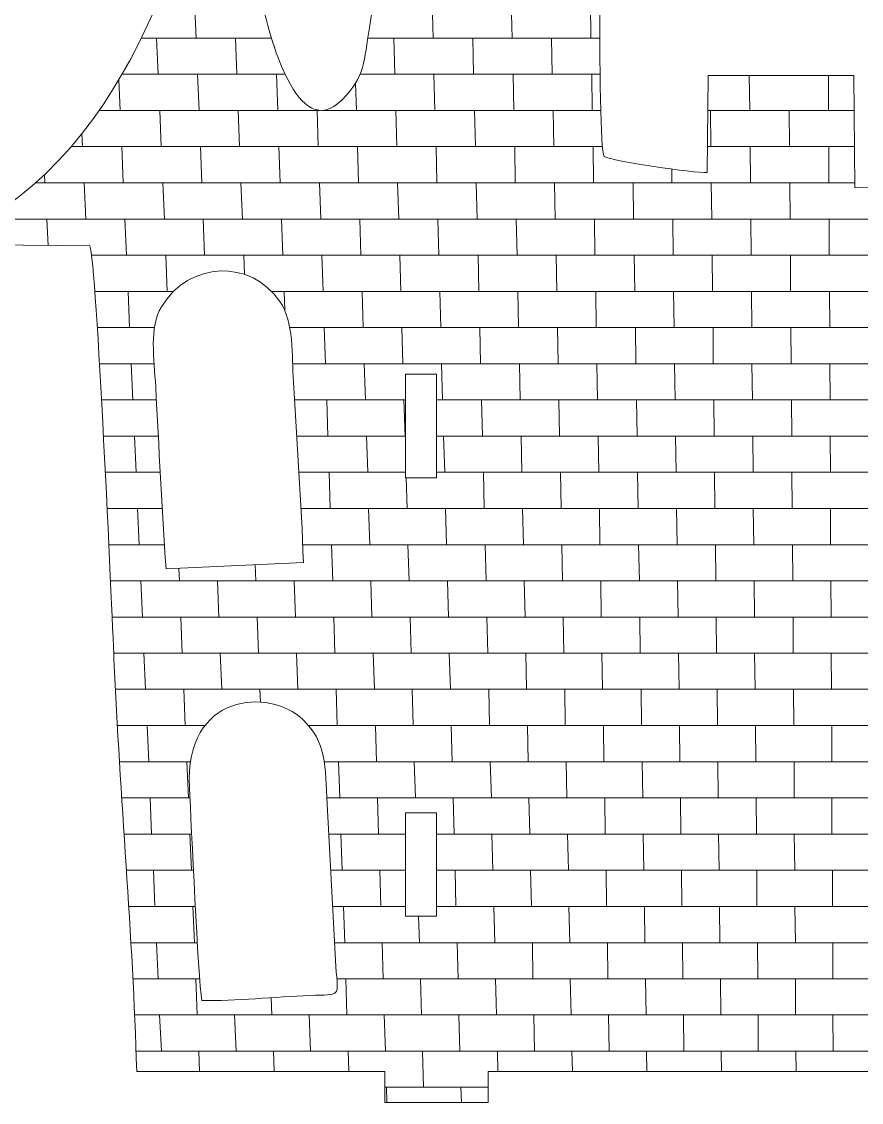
# Model space of a CAD drawing. Header units: millimetres. Extents: x 170 to 862, y -190 to 818.
# Drawn here: x 308.7 to 389.9, y -79.3 to 25.2 of the extents above; entities that cross this region are included whole.
import ezdxf

# ---------------------------------------------------------------- set-up
doc = ezdxf.new("R2010")
doc.units = ezdxf.units.MM
doc.header["$MEASUREMENT"] = 0
doc.layers.add('layer 1', color=7, linetype='Continuous')

msp = doc.modelspace()

# ---------------------------------------------------------------- linework, layer by layer
at = {"layer": 'layer 1', "color": 250, "lineweight": 9}
for points, knots in [([(319.8682, -76.3493), (319.8682, -76.3493), (343.8514, -76.3493), (343.8514, -76.3493), (343.8514, -76.3493), (343.8514, -76.3493), (343.8514, -79.3493), (343.8514, -79.3493), (343.8514, -79.3493), (343.8514, -79.3493), (353.8514, -79.3493), (353.8514, -79.3493), (353.8514, -79.3493), (353.8514, -79.3493), (353.8514, -76.3493), (353.8514, -76.3493), (353.8514, -76.3493), (353.8514, -76.3493), (423.8514, -76.3493), (423.8514, -76.3493), (423.8514, -76.3493), (423.8514, -76.3493), (423.8514, -79.3493), (423.8514, -79.3493), (423.8514, -79.3493), (423.8514, -79.3493), (433.8514, -79.3493), (433.8514, -79.3493), (433.8514, -79.3493), (433.8514, -79.3493), (433.8514, -76.3493), (433.8514, -76.3493), (433.8514, -76.3493), (433.8514, -76.3493), (455.2614, -76.3493), (455.2614, -76.3493), (455.2614, -76.3493), (455.2614, -76.3493), (457.417, -38.3999), (457.417, -38.3999), (457.417, -38.3999), (457.417, -38.3999), (465.449, -38.4031), (465.449, -38.4031), (465.449, -38.4031), (465.449, -38.4031), (448.1188, -19.24), (448.1188, -19.24), (448.1188, -19.24), (448.1188, -19.24), (438.0659, -29.5627), (438.0659, -29.5627), (438.0659, -29.5627), (438.0659, -29.5627), (439.0461, 27.5222), (439.0461, 27.5222), (439.0461, 27.5222), (439.0461, 27.5222), (456.0759, 27.3166), (456.0759, 27.3166), (456.0759, 27.3166), (454.5247, 28.3391), (452.9206, 28.9806), (451.3288, 30.0274), (451.3288, 30.0274), (444.0283, 34.8289), (437.2336, 40.3103), (432.8351, 48.2183), (432.8351, 48.2183), (430.8404, 51.8047), (430.1982, 54.4117), (429.1919, 58.8511), (429.1919, 58.8511), (428.3867, 57.4735), (427.9704, 55.4868), (427.2897, 53.819), (427.2897, 53.819), (426.6375, 52.2224), (425.9348, 50.3539), (425.2118, 48.8866), (425.2118, 48.8866), (423.4478, 45.3056), (422.1823, 43.0957), (420.1405, 39.9896), (420.1405, 39.9896), (415.8221, 33.42), (412.0871, 30.4764), (405.2336, 27.3613), (405.2336, 27.3613), (405.2336, 27.3613), (419.7266, 27.3214), (419.7266, 27.3214), (419.7266, 27.3214), (419.7929, 24.0482), (420.1467, 11.4736), (419.5791, 9.0804), (419.5791, 9.0804), (419.5791, 9.0804), (389.2877, 9.1505), (389.2877, 9.1505), (389.2877, 9.1505), (389.2877, 9.1505), (389.2097, 19.9821), (389.2097, 19.9821), (389.2097, 19.9821), (389.2097, 19.9821), (375.1066, 19.9921), (375.1066, 19.9921), (375.1066, 19.9921), (375.1066, 19.9921), (375.0034, 10.6007), (375.0034, 10.6007), (375.0034, 10.6007), (373.7262, 10.5512), (365.8784, 11.7012), (365.0527, 12.1687), (365.0527, 12.1687), (364.3386, 13.3816), (364.7405, 43.9697), (364.7927, 48.2832), (364.7927, 48.2832), (364.7927, 48.2832), (380.841, 48.2946), (380.841, 48.2946), (380.841, 48.2946), (380.74, 50.0304), (372.5591, 76.3162), (372.0121, 76.9632), (372.0121, 76.9632), (370.5152, 75.3409), (369.3858, 73.5545), (368.0849, 71.9493), (368.0849, 71.9493), (367.08, 70.71), (365.1664, 67.9084), (364.0811, 67.1754), (364.0811, 67.1754), (364.0811, 67.1754), (361.8784, 86.5585), (361.8784, 86.5585), (361.8784, 86.5585), (361.8784, 86.5585), (370.849, 86.6342), (370.849, 86.6342), (370.849, 86.6342), (370.0796, 88.0788), (368.4572, 90.101), (367.4871, 91.4431), (367.4871, 91.4431), (367.4871, 91.4431), (357.5621, 105.0883), (357.5621, 105.0883), (357.5621, 105.0883), (357.2269, 105.5332), (357.5734, 105.1591), (357.1671, 105.5796), (357.1671, 105.5796), (356.1305, 105.1028), (348.9504, 94.0412), (347.2331, 91.6573), (347.2331, 91.6573), (346.3093, 90.3753), (344.6368, 88.2551), (344.15, 86.9333), (344.15, 86.9333), (344.15, 86.9333), (351.9541, 86.9095), (351.9541, 86.9095), (351.9541, 86.9095), (352.0332, 84.6329), (350.0687, 75.6664), (349.5194, 72.157), (349.5194, 72.157), (349.3904, 71.3339), (349.2481, 70.5302), (349.113, 69.7136), (349.113, 69.7136), (349.113, 69.7136), (348.6788, 68.059), (348.6788, 68.059), (348.6788, 68.059), (348.6557, 68.0046), (348.5784, 67.7984), (348.5605, 67.842), (348.5605, 67.842), (348.5423, 67.886), (348.4821, 67.6949), (348.4347, 67.6268), (348.4347, 67.6268), (347.1042, 68.7098), (341.775, 75.8813), (340.5756, 76.9722), (340.5756, 76.9722), (339.9213, 76.3166), (338.5503, 71.3267), (338.2625, 70.3404), (338.2625, 70.3404), (337.2916, 67.0125), (332.0226, 51.5819), (331.8762, 49.7729), (331.8762, 49.7729), (331.8762, 49.7729), (346.2141, 49.7341), (346.2141, 49.7341), (346.2141, 49.7341), (346.2141, 49.7341), (342.3815, 24.6508), (342.3815, 24.6508), (342.3815, 24.6508), (341.7919, 21.3147), (342.0171, 19.978), (339.7257, 17.6474), (339.7257, 17.6474), (335.4128, 13.2606), (332.6263, 23.977), (331.9312, 27.3864), (331.9312, 27.3864), (331.2495, 30.7291), (329.9399, 41.8474), (328.6414, 42.8723), (328.6414, 42.8723), (325.0137, 40.4062), (322.5037, 16.4008), (305.2906, 6.0829), (305.2906, 6.0829), (303.3224, 4.9033), (301.0372, 4.6321), (299.2357, 3.6729), (299.2357, 3.6729), (299.2357, 3.6729), (315.3308, 3.5058), (315.3308, 3.5058), (315.3308, 3.5058), (316.0012, 1.9718), (317.4623, -31.6547), (317.6706, -36.4826), (317.6706, -36.4826), (318.2379, -49.6303), (319.5061, -63.2277), (319.8682, -76.3493)], [0, 0, 0, 0, 0.01639344, 0.01639344, 0.01639344, 0.01639344, 0.03278689, 0.03278689, 0.03278689, 0.03278689, 0.04918033, 0.04918033, 0.04918033, 0.04918033, 0.06557377, 0.06557377, 0.06557377, 0.06557377, 0.08196721, 0.08196721, 0.08196721, 0.08196721, 0.09836066, 0.09836066, 0.09836066, 0.09836066, 0.1147541, 0.1147541, 0.1147541, 0.1147541, 0.13114754, 0.13114754, 0.13114754, 0.13114754, 0.14754098, 0.14754098, 0.14754098, 0.14754098, 0.16393443, 0.16393443, 0.16393443, 0.16393443, 0.18032787, 0.18032787, 0.18032787, 0.18032787, 0.19672131, 0.19672131, 0.19672131, 0.19672131, 0.21311475, 0.21311475, 0.21311475, 0.21311475, 0.2295082, 0.2295082, 0.2295082, 0.2295082, 0.24590164, 0.24590164, 0.24590164, 0.24590164, 0.26229508, 0.26229508, 0.26229508, 0.26229508, 0.27868852, 0.27868852, 0.27868852, 0.27868852, 0.29508197, 0.29508197, 0.29508197, 0.29508197, 0.31147541, 0.31147541, 0.31147541, 0.31147541, 0.32786885, 0.32786885, 0.32786885, 0.32786885, 0.3442623, 0.3442623, 0.3442623, 0.3442623, 0.36065574, 0.36065574, 0.36065574, 0.36065574, 0.37704918, 0.37704918, 0.37704918, 0.37704918, 0.39344262, 0.39344262, 0.39344262, 0.39344262, 0.40983607, 0.40983607, 0.40983607, 0.40983607, 0.42622951, 0.42622951, 0.42622951, 0.42622951, 0.44262295, 0.44262295, 0.44262295, 0.44262295, 0.45901639, 0.45901639, 0.45901639, 0.45901639, 0.47540984, 0.47540984, 0.47540984, 0.47540984, 0.49180328, 0.49180328, 0.49180328, 0.49180328, 0.50819672, 0.50819672, 0.50819672, 0.50819672, 0.52459016, 0.52459016, 0.52459016, 0.52459016, 0.54098361, 0.54098361, 0.54098361, 0.54098361, 0.55737705, 0.55737705, 0.55737705, 0.55737705, 0.57377049, 0.57377049, 0.57377049, 0.57377049, 0.59016393, 0.59016393, 0.59016393, 0.59016393, 0.60655738, 0.60655738, 0.60655738, 0.60655738, 0.62295082, 0.62295082, 0.62295082, 0.62295082, 0.63934426, 0.63934426, 0.63934426, 0.63934426, 0.6557377, 0.6557377, 0.6557377, 0.6557377, 0.67213115, 0.67213115, 0.67213115, 0.67213115, 0.68852459, 0.68852459, 0.68852459, 0.68852459, 0.70491803, 0.70491803, 0.70491803, 0.70491803, 0.72131148, 0.72131148, 0.72131148, 0.72131148, 0.73770492, 0.73770492, 0.73770492, 0.73770492, 0.75409836, 0.75409836, 0.75409836, 0.75409836, 0.7704918, 0.7704918, 0.7704918, 0.7704918, 0.78688525, 0.78688525, 0.78688525, 0.78688525, 0.80327869, 0.80327869, 0.80327869, 0.80327869, 0.81967213, 0.81967213, 0.81967213, 0.81967213, 0.83606557, 0.83606557, 0.83606557, 0.83606557, 0.85245902, 0.85245902, 0.85245902, 0.85245902, 0.86885246, 0.86885246, 0.86885246, 0.86885246, 0.8852459, 0.8852459, 0.8852459, 0.8852459, 0.90163934, 0.90163934, 0.90163934, 0.90163934, 0.91803279, 0.91803279, 0.91803279, 0.91803279, 0.93442623, 0.93442623, 0.93442623, 0.93442623, 0.95081967, 0.95081967, 0.95081967, 0.95081967, 0.96721311, 0.96721311, 0.96721311, 0.96721311, 1, 1, 1, 1]), ([(322.7052, -27.7471), (322.2759, -21.9035), (322.0323, -15.9713), (321.7025, -10.1134), (321.7025, -10.1134), (321.55, -7.4072), (321.0626, -4.3588), (322.2599, -2.3792), (322.2599, -2.3792), (324.9343, 2.044), (330.893, 2.2624), (333.7206, -1.8828), (333.7206, -1.8828), (335.0709, -3.863), (334.8697, -7.0465), (335.0166, -9.6573), (335.0166, -9.6573), (335.3395, -15.4074), (335.8039, -21.3062), (335.9781, -27.1222), (335.9781, -27.1222), (335.9781, -27.1222), (322.7052, -27.7471), (322.7052, -27.7471)], [0, 0, 0, 0, 0.14285714, 0.14285714, 0.14285714, 0.14285714, 0.28571429, 0.28571429, 0.28571429, 0.28571429, 0.42857143, 0.42857143, 0.42857143, 0.42857143, 0.57142857, 0.57142857, 0.57142857, 0.57142857, 0.71428571, 0.71428571, 0.71428571, 0.71428571, 1, 1, 1, 1]), ([(345.8514, -8.9153), (345.8514, -8.9153), (348.8514, -8.9153), (348.8514, -8.9153), (348.8514, -8.9153), (348.8514, -8.9153), (348.8514, -18.9153), (348.8514, -18.9153), (348.8514, -18.9153), (348.8514, -18.9153), (345.8514, -18.9153), (345.8514, -18.9153), (345.8514, -18.9153), (345.8514, -18.9153), (345.8514, -8.9153), (345.8514, -8.9153)], [0, 0, 0, 0, 0.2, 0.2, 0.2, 0.2, 0.4, 0.4, 0.4, 0.4, 0.6, 0.6, 0.6, 0.6, 1, 1, 1, 1]), ([(326.1706, -69.4886), (325.7745, -67.2596), (325.161, -52.4423), (324.9637, -48.8963), (324.9637, -48.8963), (324.4529, -39.711), (332.7242, -39.2521), (335.9215, -42.2947), (335.9215, -42.2947), (338.2504, -44.5102), (338.0695, -46.7851), (338.2694, -50.514), (338.2694, -50.514), (338.2694, -50.514), (339.1238, -66.2163), (339.1238, -66.2163), (339.1238, -66.2163), (339.3458, -69.2665), (339.6675, -68.8934), (336.6045, -69.0022), (336.6045, -69.0022), (333.2529, -69.1212), (329.4547, -69.5876), (326.1706, -69.4886)], [0, 0, 0, 0, 0.14285714, 0.14285714, 0.14285714, 0.14285714, 0.28571429, 0.28571429, 0.28571429, 0.28571429, 0.42857143, 0.42857143, 0.42857143, 0.42857143, 0.57142857, 0.57142857, 0.57142857, 0.57142857, 0.71428571, 0.71428571, 0.71428571, 0.71428571, 1, 1, 1, 1]), ([(345.8514, -51.3493), (345.8514, -51.3493), (348.8514, -51.3493), (348.8514, -51.3493), (348.8514, -51.3493), (348.8514, -51.3493), (348.8514, -61.3493), (348.8514, -61.3493), (348.8514, -61.3493), (348.8514, -61.3493), (345.8514, -61.3493), (345.8514, -61.3493), (345.8514, -61.3493), (345.8514, -61.3493), (345.8514, -51.3493), (345.8514, -51.3493)], [0, 0, 0, 0, 0.2, 0.2, 0.2, 0.2, 0.4, 0.4, 0.4, 0.4, 0.6, 0.6, 0.6, 0.6, 1, 1, 1, 1])]:
    msp.add_open_spline(points, degree=3, knots=knots, dxfattribs=at)
at = {"layer": 'layer 1', "color": 242, "lineweight": 9}
for points in [[(325.6127, 23.6047), (325.6127, 23.6047), (325.4591, 27.1012), (325.4591, 27.1012)], [(348.4223, 27.1012), (348.4223, 27.1012), (348.5247, 23.6047), (348.5247, 23.6047)], [(356.1791, 23.6047), (356.1791, 23.6047), (356.0767, 27.1012), (356.0767, 27.1012)], [(363.7311, 27.1012), (363.7311, 27.1012), (363.7823, 23.6047), (363.7823, 23.6047)], [(320.314, 23.6047), (320.314, 23.6047), (332.8983, 23.6047), (332.8983, 23.6047)], [(321.9519, 20.1082), (321.9519, 20.1082), (321.7983, 23.6047), (321.7983, 23.6047)], [(329.4271, 23.6047), (329.4271, 23.6047), (329.5551, 20.1082), (329.5551, 20.1082)], [(342.21, 23.6047), (342.21, 23.6047), (364.64, 23.6047), (364.64, 23.6047)], [(344.7103, 23.6047), (344.7103, 23.6047), (344.8127, 20.1082), (344.8127, 20.1082)], [(352.4415, 20.1082), (352.4415, 20.1082), (352.3647, 23.6047), (352.3647, 23.6047)], [(359.9679, 23.6047), (359.9679, 23.6047), (360.0447, 20.1082), (360.0447, 20.1082)], [(318.4508, 20.1082), (318.4508, 20.1082), (334.2176, 20.1082), (334.2176, 20.1082)], [(325.8943, 16.6117), (325.8943, 16.6117), (325.7407, 20.1082), (325.7407, 20.1082)], [(333.3695, 20.1082), (333.3695, 20.1082), (333.4975, 16.6117), (333.4975, 16.6117)], [(341.46, 20.1082), (341.46, 20.1082), (364.6668, 20.1082), (364.6668, 20.1082)], [(348.6015, 20.1082), (348.6015, 20.1082), (348.7039, 16.6117), (348.7039, 16.6117)], [(356.3327, 16.6117), (356.3327, 16.6117), (356.2559, 20.1082), (356.2559, 20.1082)], [(363.8591, 20.1082), (363.8591, 20.1082), (363.9103, 16.6117), (363.9103, 16.6117)], [(379.0928, 19.9893), (379.0928, 19.9893), (379.1423, 16.6117), (379.1423, 16.6117)], [(386.7455, 16.6117), (386.7455, 16.6117), (386.7455, 19.9838), (386.7455, 19.9838)], [(318.1355, 19.571), (318.1355, 19.571), (318.2655, 16.6117), (318.2655, 16.6117)], [(341.1007, 16.6117), (341.1007, 16.6117), (341.0233, 19.2541), (341.0233, 19.2541)], [(316.2392, 16.6117), (316.2392, 16.6117), (337.6222, 16.6117), (337.6222, 16.6117)], [(322.2335, 13.1152), (322.2335, 13.1152), (322.1055, 16.6117), (322.1055, 16.6117)], [(329.6831, 16.6117), (329.6831, 16.6117), (329.8111, 13.1152), (329.8111, 13.1152)], [(337.4143, 13.1152), (337.4143, 13.1152), (337.3119, 16.6117), (337.3119, 16.6117)], [(337.8069, 16.6117), (337.8069, 16.6117), (364.7286, 16.6117), (364.7286, 16.6117)], [(344.9151, 16.6117), (344.9151, 16.6117), (345.0175, 13.1152), (345.0175, 13.1152)], [(352.6207, 13.1152), (352.6207, 13.1152), (352.5183, 16.6117), (352.5183, 16.6117)], [(360.1215, 16.6117), (360.1215, 16.6117), (360.1983, 13.1152), (360.1983, 13.1152)], [(375.0695, 16.6117), (375.0695, 16.6117), (389.234, 16.6117), (389.234, 16.6117)], [(375.3279, 16.6117), (375.3279, 16.6117), (375.3791, 13.1152), (375.3791, 13.1152)], [(382.9823, 13.1152), (382.9823, 13.1152), (382.9567, 16.6117), (382.9567, 16.6117)], [(314.5753, 14.368), (314.5753, 14.368), (314.6303, 13.1152), (314.6303, 13.1152)], [(313.5409, 13.1152), (313.5409, 13.1152), (364.8913, 13.1152), (364.8913, 13.1152)], [(318.4191, 13.1152), (318.4191, 13.1152), (318.5727, 9.5998), (318.5727, 9.5998)], [(326.1503, 9.5998), (326.1503, 9.5998), (326.0223, 13.1152), (326.0223, 13.1152)], [(333.5999, 13.1152), (333.5999, 13.1152), (333.7279, 9.5998), (333.7279, 9.5998)], [(341.3055, 9.5998), (341.3055, 9.5998), (341.2031, 13.1152), (341.2031, 13.1152)], [(348.8063, 13.1152), (348.8063, 13.1152), (348.8831, 9.5998), (348.8831, 9.5998)], [(356.4607, 9.5998), (356.4607, 9.5998), (356.4095, 13.1152), (356.4095, 13.1152)], [(363.9871, 13.1152), (363.9871, 13.1152), (364.0383, 9.5998), (364.0383, 9.5998)], [(375.031, 13.1152), (375.031, 13.1152), (389.2591, 13.1152), (389.2591, 13.1152)], [(379.1679, 13.1152), (379.1679, 13.1152), (379.1935, 9.5998), (379.1935, 9.5998)], [(386.7711, 9.5998), (386.7711, 9.5998), (386.7711, 13.1152), (386.7711, 13.1152)], [(371.6159, 9.5998), (371.6159, 9.5998), (371.6061, 10.939), (371.6061, 10.939)], [(310.0771, 9.5998), (310.0771, 9.5998), (389.2845, 9.5998), (389.2845, 9.5998)], [(310.9951, 9.5998), (310.9951, 9.5998), (310.9599, 10.4062), (310.9599, 10.4062)], [(314.7839, 9.5998), (314.7839, 9.5998), (314.9631, 6.1033), (314.9631, 6.1033)], [(322.5407, 6.1033), (322.5407, 6.1033), (322.3871, 9.5998), (322.3871, 9.5998)], [(329.9391, 9.5998), (329.9391, 9.5998), (330.0927, 6.1033), (330.0927, 6.1033)], [(337.6703, 6.1033), (337.6703, 6.1033), (337.5423, 9.5998), (337.5423, 9.5998)], [(345.0943, 9.5998), (345.0943, 9.5998), (345.1967, 6.1033), (345.1967, 6.1033)], [(352.7743, 6.1033), (352.7743, 6.1033), (352.6975, 9.5998), (352.6975, 9.5998)], [(360.2495, 9.5998), (360.2495, 9.5998), (360.3263, 6.1033), (360.3263, 6.1033)], [(367.9039, 6.1033), (367.9039, 6.1033), (367.8527, 9.5998), (367.8527, 9.5998)], [(375.4047, 9.5998), (375.4047, 9.5998), (375.4559, 6.1033), (375.4559, 6.1033)], [(383.0335, 6.1033), (383.0335, 6.1033), (383.0079, 9.5998), (383.0079, 9.5998)], [(305.3235, 6.1033), (305.3235, 6.1033), (426.0077, 6.1033), (426.0077, 6.1033)], [(311.3053, 3.5476), (311.3053, 3.5476), (311.1743, 6.1033), (311.1743, 6.1033)], [(318.7263, 6.1033), (318.7263, 6.1033), (318.8799, 2.6068), (318.8799, 2.6068)], [(326.4319, 2.6068), (326.4319, 2.6068), (326.3039, 6.1033), (326.3039, 6.1033)], [(333.8559, 6.1033), (333.8559, 6.1033), (333.9839, 2.6068), (333.9839, 2.6068)], [(341.5359, 2.6068), (341.5359, 2.6068), (341.4335, 6.1033), (341.4335, 6.1033)], [(348.9855, 6.1033), (348.9855, 6.1033), (349.0623, 2.6068), (349.0623, 2.6068)], [(356.6399, 2.6068), (356.6399, 2.6068), (356.5631, 6.1033), (356.5631, 6.1033)], [(364.1151, 6.1033), (364.1151, 6.1033), (364.1663, 2.6068), (364.1663, 2.6068)], [(371.7183, 2.6068), (371.7183, 2.6068), (371.6927, 6.1033), (371.6927, 6.1033)], [(379.2447, 6.1033), (379.2447, 6.1033), (379.2703, 2.6068), (379.2703, 2.6068)], [(386.8223, 2.6068), (386.8223, 2.6068), (386.7967, 6.1033), (386.7967, 6.1033)], [(315.4988, 2.6068), (315.4988, 2.6068), (438.6183, 2.6068), (438.6183, 2.6068)], [(322.8223, -0.8897), (322.8223, -0.8897), (322.6687, 2.6068), (322.6687, 2.6068)], [(330.2207, 2.6068), (330.2207, 2.6068), (330.2887, 0.7493), (330.2887, 0.7493)], [(337.9007, -0.8897), (337.9007, -0.8897), (337.7727, 2.6068), (337.7727, 2.6068)], [(345.2991, 2.6068), (345.2991, 2.6068), (345.4015, -0.8897), (345.4015, -0.8897)], [(352.9535, -0.8897), (352.9535, -0.8897), (352.8767, 2.6068), (352.8767, 2.6068)], [(360.4031, 2.6068), (360.4031, 2.6068), (360.4799, -0.8897), (360.4799, -0.8897)], [(368.0319, -0.8897), (368.0319, -0.8897), (367.9551, 2.6068), (367.9551, 2.6068)], [(375.5071, 2.6068), (375.5071, 2.6068), (375.5327, -0.8897), (375.5327, -0.8897)], [(383.0847, -0.8897), (383.0847, -0.8897), (383.0591, 2.6068), (383.0591, 2.6068)], [(315.82, -0.8897), (315.82, -0.8897), (323.4335, -0.8897), (323.4335, -0.8897)], [(319.0335, -0.8897), (319.0335, -0.8897), (319.1871, -4.3862), (319.1871, -4.3862)], [(332.9046, -0.8897), (332.9046, -0.8897), (438.5582, -0.8897), (438.5582, -0.8897)], [(334.1119, -0.8897), (334.1119, -0.8897), (334.1792, -2.7279), (334.1792, -2.7279)], [(341.7663, -4.3862), (341.7663, -4.3862), (341.6639, -0.8897), (341.6639, -0.8897)], [(349.1647, -0.8897), (349.1647, -0.8897), (349.2671, -4.3862), (349.2671, -4.3862)], [(356.7935, -4.3862), (356.7935, -4.3862), (356.7167, -0.8897), (356.7167, -0.8897)], [(364.2431, -0.8897), (364.2431, -0.8897), (364.2943, -4.3862), (364.2943, -4.3862)], [(371.8207, -4.3862), (371.8207, -4.3862), (371.7695, -0.8897), (371.7695, -0.8897)], [(379.2959, -0.8897), (379.2959, -0.8897), (379.3215, -4.3862), (379.3215, -4.3862)], [(386.8735, -4.3862), (386.8735, -4.3862), (386.8479, -0.8897), (386.8479, -0.8897)], [(316.0601, -4.3862), (316.0601, -4.3862), (321.5865, -4.3862), (321.5865, -4.3862)], [(334.6605, -4.3862), (334.6605, -4.3862), (438.4982, -4.3862), (438.4982, -4.3862)], [(338.1055, -7.9016), (338.1055, -7.9016), (338.0031, -4.3862), (338.0031, -4.3862)], [(345.5039, -4.3862), (345.5039, -4.3862), (345.6063, -7.9016), (345.6063, -7.9016)], [(353.1071, -7.9016), (353.1071, -7.9016), (353.0303, -4.3862), (353.0303, -4.3862)], [(360.5567, -4.3862), (360.5567, -4.3862), (360.6079, -7.9016), (360.6079, -7.9016)], [(368.1087, -7.9016), (368.1087, -7.9016), (368.0831, -4.3862), (368.0831, -4.3862)], [(375.5839, -4.3862), (375.5839, -4.3862), (375.6095, -7.9016), (375.6095, -7.9016)], [(383.1359, -7.9016), (383.1359, -7.9016), (383.1103, -4.3862), (383.1103, -4.3862)], [(316.2735, -7.9016), (316.2735, -7.9016), (321.5473, -7.9016), (321.5473, -7.9016)], [(319.3407, -7.9016), (319.3407, -7.9016), (319.4943, -11.3981), (319.4943, -11.3981)], [(334.951, -7.9016), (334.951, -7.9016), (438.4378, -7.9016), (438.4378, -7.9016)], [(341.9711, -11.3981), (341.9711, -11.3981), (341.8431, -7.9016), (341.8431, -7.9016)], [(349.3439, -7.9016), (349.3439, -7.9016), (349.4463, -11.3981), (349.4463, -11.3981)], [(356.9471, -11.3981), (356.9471, -11.3981), (356.8703, -7.9016), (356.8703, -7.9016)], [(364.3455, -7.9016), (364.3455, -7.9016), (364.4223, -11.3981), (364.4223, -11.3981)], [(371.9231, -11.3981), (371.9231, -11.3981), (371.8719, -7.9016), (371.8719, -7.9016)], [(379.3471, -7.9016), (379.3471, -7.9016), (379.3983, -11.3981), (379.3983, -11.3981)], [(386.8991, -11.3981), (386.8991, -11.3981), (386.8735, -7.9016), (386.8735, -7.9016)], [(316.4697, -11.3981), (316.4697, -11.3981), (321.7735, -11.3981), (321.7735, -11.3981)], [(335.118, -11.3981), (335.118, -11.3981), (345.8514, -11.3981), (345.8514, -11.3981)], [(338.3359, -14.8946), (338.3359, -14.8946), (338.2335, -11.3981), (338.2335, -11.3981)], [(345.7087, -11.3981), (345.7087, -11.3981), (345.8111, -14.8946), (345.8111, -14.8946)], [(348.8514, -11.3981), (348.8514, -11.3981), (428.8514, -11.3981), (428.8514, -11.3981)], [(353.2863, -14.8946), (353.2863, -14.8946), (353.2095, -11.3981), (353.2095, -11.3981)], [(360.6847, -11.3981), (360.6847, -11.3981), (360.7359, -14.8946), (360.7359, -14.8946)], [(368.2367, -14.8946), (368.2367, -14.8946), (368.1855, -11.3981), (368.1855, -11.3981)], [(375.6607, -11.3981), (375.6607, -11.3981), (375.6863, -14.8946), (375.6863, -14.8946)], [(383.1871, -14.8946), (383.1871, -14.8946), (383.1615, -11.3981), (383.1615, -11.3981)], [(316.6554, -14.8946), (316.6554, -14.8946), (321.9574, -14.8946), (321.9574, -14.8946)], [(319.6479, -14.8946), (319.6479, -14.8946), (319.8015, -18.3911), (319.8015, -18.3911)], [(335.3356, -14.8946), (335.3356, -14.8946), (345.8514, -14.8946), (345.8514, -14.8946)], [(342.2015, -18.3911), (342.2015, -18.3911), (342.0735, -14.8946), (342.0735, -14.8946)], [(348.8514, -14.8946), (348.8514, -14.8946), (428.8514, -14.8946), (428.8514, -14.8946)], [(349.5231, -14.8946), (349.5231, -14.8946), (349.6511, -18.3911), (349.6511, -18.3911)], [(357.1007, -18.3911), (357.1007, -18.3911), (357.0239, -14.8946), (357.0239, -14.8946)], [(364.4735, -14.8946), (364.4735, -14.8946), (364.5503, -18.3911), (364.5503, -18.3911)], [(372.0255, -18.3911), (372.0255, -18.3911), (371.9487, -14.8946), (371.9487, -14.8946)], [(379.4239, -14.8946), (379.4239, -14.8946), (379.4751, -18.3911), (379.4751, -18.3911)], [(386.9247, -18.3911), (386.9247, -18.3911), (386.8991, -14.8946), (386.8991, -14.8946)], [(316.8331, -18.3911), (316.8331, -18.3911), (322.1379, -18.3911), (322.1379, -18.3911)], [(335.5547, -18.3911), (335.5547, -18.3911), (345.8514, -18.3911), (345.8514, -18.3911)], [(338.5663, -21.8876), (338.5663, -21.8876), (338.4639, -18.3911), (338.4639, -18.3911)], [(348.8514, -18.3911), (348.8514, -18.3911), (428.8514, -18.3911), (428.8514, -18.3911)], [(353.4655, -21.8876), (353.4655, -21.8876), (353.3887, -18.3911), (353.3887, -18.3911)], [(360.8383, -18.3911), (360.8383, -18.3911), (360.8895, -21.8876), (360.8895, -21.8876)], [(368.3391, -21.8876), (368.3391, -21.8876), (368.2879, -18.3911), (368.2879, -18.3911)], [(375.7375, -18.3911), (375.7375, -18.3911), (375.7631, -21.8876), (375.7631, -21.8876)], [(383.2383, -21.8876), (383.2383, -21.8876), (383.2127, -18.3911), (383.2127, -18.3911)], [(345.9289, -18.9153), (345.9289, -18.9153), (346.0159, -21.8876), (346.0159, -21.8876)], [(317.0046, -21.8876), (317.0046, -21.8876), (322.3282, -21.8876), (322.3282, -21.8876)], [(319.9551, -21.8876), (319.9551, -21.8876), (320.1087, -25.403), (320.1087, -25.403)], [(335.7554, -21.8876), (335.7554, -21.8876), (438.1977, -21.8876), (438.1977, -21.8876)], [(342.4063, -25.403), (342.4063, -25.403), (342.2783, -21.8876), (342.2783, -21.8876)], [(349.7279, -21.8876), (349.7279, -21.8876), (349.8047, -25.403), (349.8047, -25.403)], [(357.2543, -25.403), (357.2543, -25.403), (357.1775, -21.8876), (357.1775, -21.8876)], [(364.6015, -21.8876), (364.6015, -21.8876), (364.6527, -25.403), (364.6527, -25.403)], [(372.1023, -25.403), (372.1023, -25.403), (372.0511, -21.8876), (372.0511, -21.8876)], [(379.4751, -21.8876), (379.4751, -21.8876), (379.5263, -25.403), (379.5263, -25.403)], [(386.9503, -25.403), (386.9503, -25.403), (386.9503, -21.8876), (386.9503, -21.8876)], [(317.1719, -25.403), (317.1719, -25.403), (322.5426, -25.403), (322.5426, -25.403)], [(335.9186, -25.403), (335.9186, -25.403), (438.1373, -25.403), (438.1373, -25.403)], [(338.8223, -28.8995), (338.8223, -28.8995), (338.6943, -25.403), (338.6943, -25.403)], [(346.0927, -25.403), (346.0927, -25.403), (346.2207, -28.8995), (346.2207, -28.8995)], [(353.6447, -28.8995), (353.6447, -28.8995), (353.5423, -25.403), (353.5423, -25.403)], [(360.9663, -25.403), (360.9663, -25.403), (361.0431, -28.8995), (361.0431, -28.8995)], [(368.4671, -28.8995), (368.4671, -28.8995), (368.3903, -25.403), (368.3903, -25.403)], [(375.8143, -25.403), (375.8143, -25.403), (375.8655, -28.8995), (375.8655, -28.8995)], [(383.2895, -28.8995), (383.2895, -28.8995), (383.2639, -25.403), (383.2639, -25.403)], [(323.9999, -28.8995), (323.9999, -28.8995), (323.9467, -27.6886), (323.9467, -27.6886)], [(331.3298, -27.341), (331.3298, -27.341), (331.3983, -28.8995), (331.3983, -28.8995)], [(317.3336, -28.8995), (317.3336, -28.8995), (438.0773, -28.8995), (438.0773, -28.8995)], [(320.2623, -28.8995), (320.2623, -28.8995), (320.4159, -32.396), (320.4159, -32.396)], [(327.8143, -32.396), (327.8143, -32.396), (327.6863, -28.8995), (327.6863, -28.8995)], [(335.0847, -28.8995), (335.0847, -28.8995), (335.2127, -32.396), (335.2127, -32.396)], [(342.6111, -32.396), (342.6111, -32.396), (342.5087, -28.8995), (342.5087, -28.8995)], [(349.9071, -28.8995), (349.9071, -28.8995), (350.0095, -32.396), (350.0095, -32.396)], [(357.4079, -32.396), (357.4079, -32.396), (357.3311, -28.8995), (357.3311, -28.8995)], [(364.7295, -28.8995), (364.7295, -28.8995), (364.7807, -32.396), (364.7807, -32.396)], [(372.2047, -32.396), (372.2047, -32.396), (372.1535, -28.8995), (372.1535, -28.8995)], [(379.5519, -28.8995), (379.5519, -28.8995), (379.5775, -32.396), (379.5775, -32.396)], [(387.0015, -32.396), (387.0015, -32.396), (386.9759, -28.8995), (386.9759, -28.8995)], [(317.4914, -32.396), (317.4914, -32.396), (460.0165, -32.396), (460.0165, -32.396)], [(324.2559, -35.8925), (324.2559, -35.8925), (324.1279, -32.396), (324.1279, -32.396)], [(331.5007, -32.396), (331.5007, -32.396), (331.6287, -35.8925), (331.6287, -35.8925)], [(339.0271, -35.8925), (339.0271, -35.8925), (338.9247, -32.396), (338.9247, -32.396)], [(346.2975, -32.396), (346.2975, -32.396), (346.3999, -35.8925), (346.3999, -35.8925)], [(353.7983, -35.8925), (353.7983, -35.8925), (353.7215, -32.396), (353.7215, -32.396)], [(361.0943, -32.396), (361.0943, -32.396), (361.1711, -35.8925), (361.1711, -35.8925)], [(368.5439, -35.8925), (368.5439, -35.8925), (368.5183, -32.396), (368.5183, -32.396)], [(375.8911, -32.396), (375.8911, -32.396), (375.9167, -35.8925), (375.9167, -35.8925)], [(383.3151, -35.8925), (383.3151, -35.8925), (383.3151, -32.396), (383.3151, -32.396)], [(317.6451, -35.8925), (317.6451, -35.8925), (463.1785, -35.8925), (463.1785, -35.8925)], [(320.5439, -35.8925), (320.5439, -35.8925), (320.7231, -39.389), (320.7231, -39.389)], [(328.0959, -39.389), (328.0959, -39.389), (327.9423, -35.8925), (327.9423, -35.8925)], [(335.3151, -35.8925), (335.3151, -35.8925), (335.4431, -39.389), (335.4431, -39.389)], [(342.8415, -39.389), (342.8415, -39.389), (342.7135, -35.8925), (342.7135, -35.8925)], [(350.0863, -35.8925), (350.0863, -35.8925), (350.1887, -39.389), (350.1887, -39.389)], [(357.5615, -39.389), (357.5615, -39.389), (357.4847, -35.8925), (357.4847, -35.8925)], [(364.8319, -35.8925), (364.8319, -35.8925), (364.9087, -39.389), (364.9087, -39.389)], [(372.3071, -39.389), (372.3071, -39.389), (372.2303, -35.8925), (372.2303, -35.8925)], [(379.6031, -35.8925), (379.6031, -35.8925), (379.6543, -39.389), (379.6543, -39.389)], [(387.0271, -39.389), (387.0271, -39.389), (387.0015, -35.8925), (387.0015, -35.8925)], [(317.8065, -39.389), (317.8065, -39.389), (457.3608, -39.389), (457.3608, -39.389)], [(324.5631, -42.8855), (324.5631, -42.8855), (324.4351, -39.389), (324.4351, -39.389)], [(331.7823, -39.389), (331.7823, -39.389), (331.8276, -40.6258), (331.8276, -40.6258)], [(339.2575, -42.8855), (339.2575, -42.8855), (339.1551, -39.389), (339.1551, -39.389)], [(346.5023, -39.389), (346.5023, -39.389), (346.6047, -42.8855), (346.6047, -42.8855)], [(353.9775, -42.8855), (353.9775, -42.8855), (353.9007, -39.389), (353.9007, -39.389)], [(361.2479, -39.389), (361.2479, -39.389), (361.2991, -42.8855), (361.2991, -42.8855)], [(368.6719, -42.8855), (368.6719, -42.8855), (368.6207, -39.389), (368.6207, -39.389)], [(375.9679, -39.389), (375.9679, -39.389), (376.0191, -42.8855), (376.0191, -42.8855)], [(383.3919, -42.8855), (383.3919, -42.8855), (383.3663, -39.389), (383.3663, -39.389)], [(317.9937, -42.8855), (317.9937, -42.8855), (326.4688, -42.8855), (326.4688, -42.8855)], [(320.8767, -42.8855), (320.8767, -42.8855), (321.0303, -46.4009), (321.0303, -46.4009)], [(336.4827, -42.8855), (336.4827, -42.8855), (438.9751, -42.8855), (438.9751, -42.8855)], [(343.0463, -46.4009), (343.0463, -46.4009), (342.9439, -42.8855), (342.9439, -42.8855)], [(350.2655, -42.8855), (350.2655, -42.8855), (350.3679, -46.4009), (350.3679, -46.4009)], [(357.7151, -46.4009), (357.7151, -46.4009), (357.6383, -42.8855), (357.6383, -42.8855)], [(364.9855, -42.8855), (364.9855, -42.8855), (365.0367, -46.4009), (365.0367, -46.4009)], [(372.3839, -46.4009), (372.3839, -46.4009), (372.3327, -42.8855), (372.3327, -42.8855)], [(379.6799, -42.8855), (379.6799, -42.8855), (379.7311, -46.4009), (379.7311, -46.4009)], [(387.0783, -46.4009), (387.0783, -46.4009), (387.0527, -42.8855), (387.0527, -42.8855)], [(318.2016, -46.4009), (318.2016, -46.4009), (325.061, -46.4009), (325.061, -46.4009)], [(324.8703, -49.8974), (324.8703, -49.8974), (324.7167, -46.4009), (324.7167, -46.4009)], [(337.993, -46.4009), (337.993, -46.4009), (437.4927, -46.4009), (437.4927, -46.4009)], [(339.5135, -49.8974), (339.5135, -49.8974), (339.3855, -46.4009), (339.3855, -46.4009)], [(346.7071, -46.4009), (346.7071, -46.4009), (346.8095, -49.8974), (346.8095, -49.8974)], [(354.1567, -49.8974), (354.1567, -49.8974), (354.0543, -46.4009), (354.0543, -46.4009)], [(361.3759, -46.4009), (361.3759, -46.4009), (361.4527, -49.8974), (361.4527, -49.8974)], [(368.7999, -49.8974), (368.7999, -49.8974), (368.7231, -46.4009), (368.7231, -46.4009)], [(376.0447, -46.4009), (376.0447, -46.4009), (376.0959, -49.8974), (376.0959, -49.8974)], [(383.4431, -49.8974), (383.4431, -49.8974), (383.4175, -46.4009), (383.4175, -46.4009)], [(318.4218, -49.8974), (318.4218, -49.8974), (325.016, -49.8974), (325.016, -49.8974)], [(321.1839, -49.8974), (321.1839, -49.8974), (321.3119, -53.3939), (321.3119, -53.3939)], [(338.2388, -49.8974), (338.2388, -49.8974), (437.2472, -49.8974), (437.2472, -49.8974)], [(343.2511, -53.3939), (343.2511, -53.3939), (343.1487, -49.8974), (343.1487, -49.8974)], [(350.4703, -49.8974), (350.4703, -49.8974), (350.5471, -53.3939), (350.5471, -53.3939)], [(357.8687, -53.3939), (357.8687, -53.3939), (357.7919, -49.8974), (357.7919, -49.8974)], [(365.1135, -49.8974), (365.1135, -49.8974), (365.1647, -53.3939), (365.1647, -53.3939)], [(372.4863, -53.3939), (372.4863, -53.3939), (372.4351, -49.8974), (372.4351, -49.8974)], [(379.7567, -49.8974), (379.7567, -49.8974), (379.7823, -53.3939), (379.7823, -53.3939)], [(387.0783, -53.3939), (387.0783, -53.3939), (387.0783, -49.8974), (387.0783, -49.8974)], [(318.6488, -53.3939), (318.6488, -53.3939), (325.1844, -53.3939), (325.1844, -53.3939)], [(325.1519, -56.8904), (325.1519, -56.8904), (324.9983, -53.3939), (324.9983, -53.3939)], [(338.4261, -53.3939), (338.4261, -53.3939), (345.8514, -53.3939), (345.8514, -53.3939)], [(339.7439, -56.8904), (339.7439, -56.8904), (339.6159, -53.3939), (339.6159, -53.3939)], [(348.8514, -53.3939), (348.8514, -53.3939), (428.8514, -53.3939), (428.8514, -53.3939)], [(354.3103, -56.8904), (354.3103, -56.8904), (354.2079, -53.3939), (354.2079, -53.3939)], [(361.5039, -53.3939), (361.5039, -53.3939), (361.6063, -56.8904), (361.6063, -56.8904)], [(368.9023, -56.8904), (368.9023, -56.8904), (368.8255, -53.3939), (368.8255, -53.3939)], [(376.1215, -53.3939), (376.1215, -53.3939), (376.1727, -56.8904), (376.1727, -56.8904)], [(383.4943, -56.8904), (383.4943, -56.8904), (383.4431, -53.3939), (383.4431, -53.3939)], [(318.8764, -56.8904), (318.8764, -56.8904), (325.3526, -56.8904), (325.3526, -56.8904)], [(321.4911, -56.8904), (321.4911, -56.8904), (321.6191, -60.3869), (321.6191, -60.3869)], [(338.6164, -56.8904), (338.6164, -56.8904), (345.8514, -56.8904), (345.8514, -56.8904)], [(343.4815, -60.3869), (343.4815, -60.3869), (343.3791, -56.8904), (343.3791, -56.8904)], [(348.8514, -56.8904), (348.8514, -56.8904), (428.8514, -56.8904), (428.8514, -56.8904)], [(350.6495, -56.8904), (350.6495, -56.8904), (350.7263, -60.3869), (350.7263, -60.3869)], [(358.0223, -60.3869), (358.0223, -60.3869), (357.9455, -56.8904), (357.9455, -56.8904)], [(365.2415, -56.8904), (365.2415, -56.8904), (365.2927, -60.3869), (365.2927, -60.3869)], [(372.5631, -60.3869), (372.5631, -60.3869), (372.5375, -56.8904), (372.5375, -56.8904)], [(379.8079, -56.8904), (379.8079, -56.8904), (379.8335, -60.3869), (379.8335, -60.3869)], [(387.1295, -60.3869), (387.1295, -60.3869), (387.1295, -56.8904), (387.1295, -56.8904)], [(319.0986, -60.3869), (319.0986, -60.3869), (325.5289, -60.3869), (325.5289, -60.3869)], [(325.4591, -63.9023), (325.4591, -63.9023), (325.2799, -60.3869), (325.2799, -60.3869)], [(338.8066, -60.3869), (338.8066, -60.3869), (345.8514, -60.3869), (345.8514, -60.3869)], [(339.9743, -63.9023), (339.9743, -63.9023), (339.8463, -60.3869), (339.8463, -60.3869)], [(348.8514, -60.3869), (348.8514, -60.3869), (428.8514, -60.3869), (428.8514, -60.3869)], [(354.4895, -63.9023), (354.4895, -63.9023), (354.3871, -60.3869), (354.3871, -60.3869)], [(361.6575, -60.3869), (361.6575, -60.3869), (361.7343, -63.9023), (361.7343, -63.9023)], [(369.0047, -63.9023), (369.0047, -63.9023), (368.9535, -60.3869), (368.9535, -60.3869)], [(376.1983, -60.3869), (376.1983, -60.3869), (376.2495, -63.9023), (376.2495, -63.9023)], [(383.5455, -63.9023), (383.5455, -63.9023), (383.4943, -60.3869), (383.4943, -60.3869)], [(347.1261, -61.3493), (347.1261, -61.3493), (347.2191, -63.9023), (347.2191, -63.9023)], [(319.3103, -63.9023), (319.3103, -63.9023), (325.7229, -63.9023), (325.7229, -63.9023)], [(321.7983, -63.9023), (321.7983, -63.9023), (321.9519, -67.3988), (321.9519, -67.3988)], [(338.9979, -63.9023), (338.9979, -63.9023), (436.3577, -63.9023), (436.3577, -63.9023)], [(343.6863, -67.3988), (343.6863, -67.3988), (343.5839, -63.9023), (343.5839, -63.9023)], [(350.8543, -63.9023), (350.8543, -63.9023), (350.9311, -67.3988), (350.9311, -67.3988)], [(358.1759, -67.3988), (358.1759, -67.3988), (358.1247, -63.9023), (358.1247, -63.9023)], [(365.3695, -63.9023), (365.3695, -63.9023), (365.4207, -67.3988), (365.4207, -67.3988)], [(372.6655, -67.3988), (372.6655, -67.3988), (372.6399, -63.9023), (372.6399, -63.9023)], [(379.8847, -63.9023), (379.8847, -63.9023), (379.9103, -67.3988), (379.9103, -67.3988)], [(387.1551, -67.3988), (387.1551, -67.3988), (387.1551, -63.9023), (387.1551, -63.9023)], [(319.5027, -67.3988), (319.5027, -67.3988), (325.9546, -67.3988), (325.9546, -67.3988)], [(325.7151, -70.8953), (325.7151, -70.8953), (325.5871, -67.3988), (325.5871, -67.3988)], [(339.221, -67.3988), (339.221, -67.3988), (436.29, -67.3988), (436.29, -67.3988)], [(340.1791, -70.8953), (340.1791, -70.8953), (340.0767, -67.3988), (340.0767, -67.3988)], [(347.2959, -67.3988), (347.2959, -67.3988), (347.3983, -70.8953), (347.3983, -70.8953)], [(354.6431, -70.8953), (354.6431, -70.8953), (354.5663, -67.3988), (354.5663, -67.3988)], [(361.7855, -67.3988), (361.7855, -67.3988), (361.8623, -70.8953), (361.8623, -70.8953)], [(369.1071, -70.8953), (369.1071, -70.8953), (369.0559, -67.3988), (369.0559, -67.3988)], [(376.3007, -67.3988), (376.3007, -67.3988), (376.3263, -70.8953), (376.3263, -70.8953)], [(383.5711, -70.8953), (383.5711, -70.8953), (383.5455, -67.3988), (383.5455, -67.3988)], [(332.873, -69.222), (332.873, -69.222), (332.9343, -70.8953), (332.9343, -70.8953)], [(319.6709, -70.8953), (319.6709, -70.8953), (455.5712, -70.8953), (455.5712, -70.8953)], [(322.0799, -70.8953), (322.0799, -70.8953), (322.2591, -74.3918), (322.2591, -74.3918)], [(329.4783, -74.3918), (329.4783, -74.3918), (329.3247, -70.8953), (329.3247, -70.8953)], [(336.5439, -70.8953), (336.5439, -70.8953), (336.6719, -74.3918), (336.6719, -74.3918)], [(343.9167, -74.3918), (343.9167, -74.3918), (343.7887, -70.8953), (343.7887, -70.8953)], [(351.0079, -70.8953), (351.0079, -70.8953), (351.1103, -74.3918), (351.1103, -74.3918)], [(358.3295, -74.3918), (358.3295, -74.3918), (358.2527, -70.8953), (358.2527, -70.8953)], [(365.4719, -70.8953), (365.4719, -70.8953), (365.5487, -74.3918), (365.5487, -74.3918)], [(372.7679, -74.3918), (372.7679, -74.3918), (372.7167, -70.8953), (372.7167, -70.8953)], [(379.9359, -70.8953), (379.9359, -70.8953), (379.9615, -74.3918), (379.9615, -74.3918)], [(387.2063, -74.3918), (387.2063, -74.3918), (387.1807, -70.8953), (387.1807, -70.8953)], [(319.8077, -74.3918), (319.8077, -74.3918), (455.3726, -74.3918), (455.3726, -74.3918)], [(325.9547, -76.3493), (325.9547, -76.3493), (325.8687, -74.3918), (325.8687, -74.3918)], [(333.0879, -74.3918), (333.0879, -74.3918), (333.1596, -76.3493), (333.1596, -76.3493)], [(340.3644, -76.3493), (340.3644, -76.3493), (340.3071, -74.3918), (340.3071, -74.3918)], [(347.5007, -74.3918), (347.5007, -74.3918), (347.6031, -77.8883), (347.6031, -77.8883)], [(354.7885, -76.3493), (354.7885, -76.3493), (354.7455, -74.3918), (354.7455, -74.3918)], [(361.9391, -74.3918), (361.9391, -74.3918), (361.9821, -76.3493), (361.9821, -76.3493)], [(369.187, -76.3493), (369.187, -76.3493), (369.1583, -74.3918), (369.1583, -74.3918)], [(376.3775, -74.3918), (376.3775, -74.3918), (376.3918, -76.3493), (376.3918, -76.3493)], [(383.611, -76.3493), (383.611, -76.3493), (383.5967, -74.3918), (383.5967, -74.3918)], [(343.8514, -77.8883), (343.8514, -77.8883), (353.8514, -77.8883), (353.8514, -77.8883)], [(344.0619, -79.3493), (344.0619, -79.3493), (344.0191, -77.8883), (344.0191, -77.8883)], [(351.2127, -77.8883), (351.2127, -77.8883), (351.2555, -79.3493), (351.2555, -79.3493)]]:
    msp.add_open_spline(points, degree=3, dxfattribs=at)

doc.saveas('drawing.dxf')
